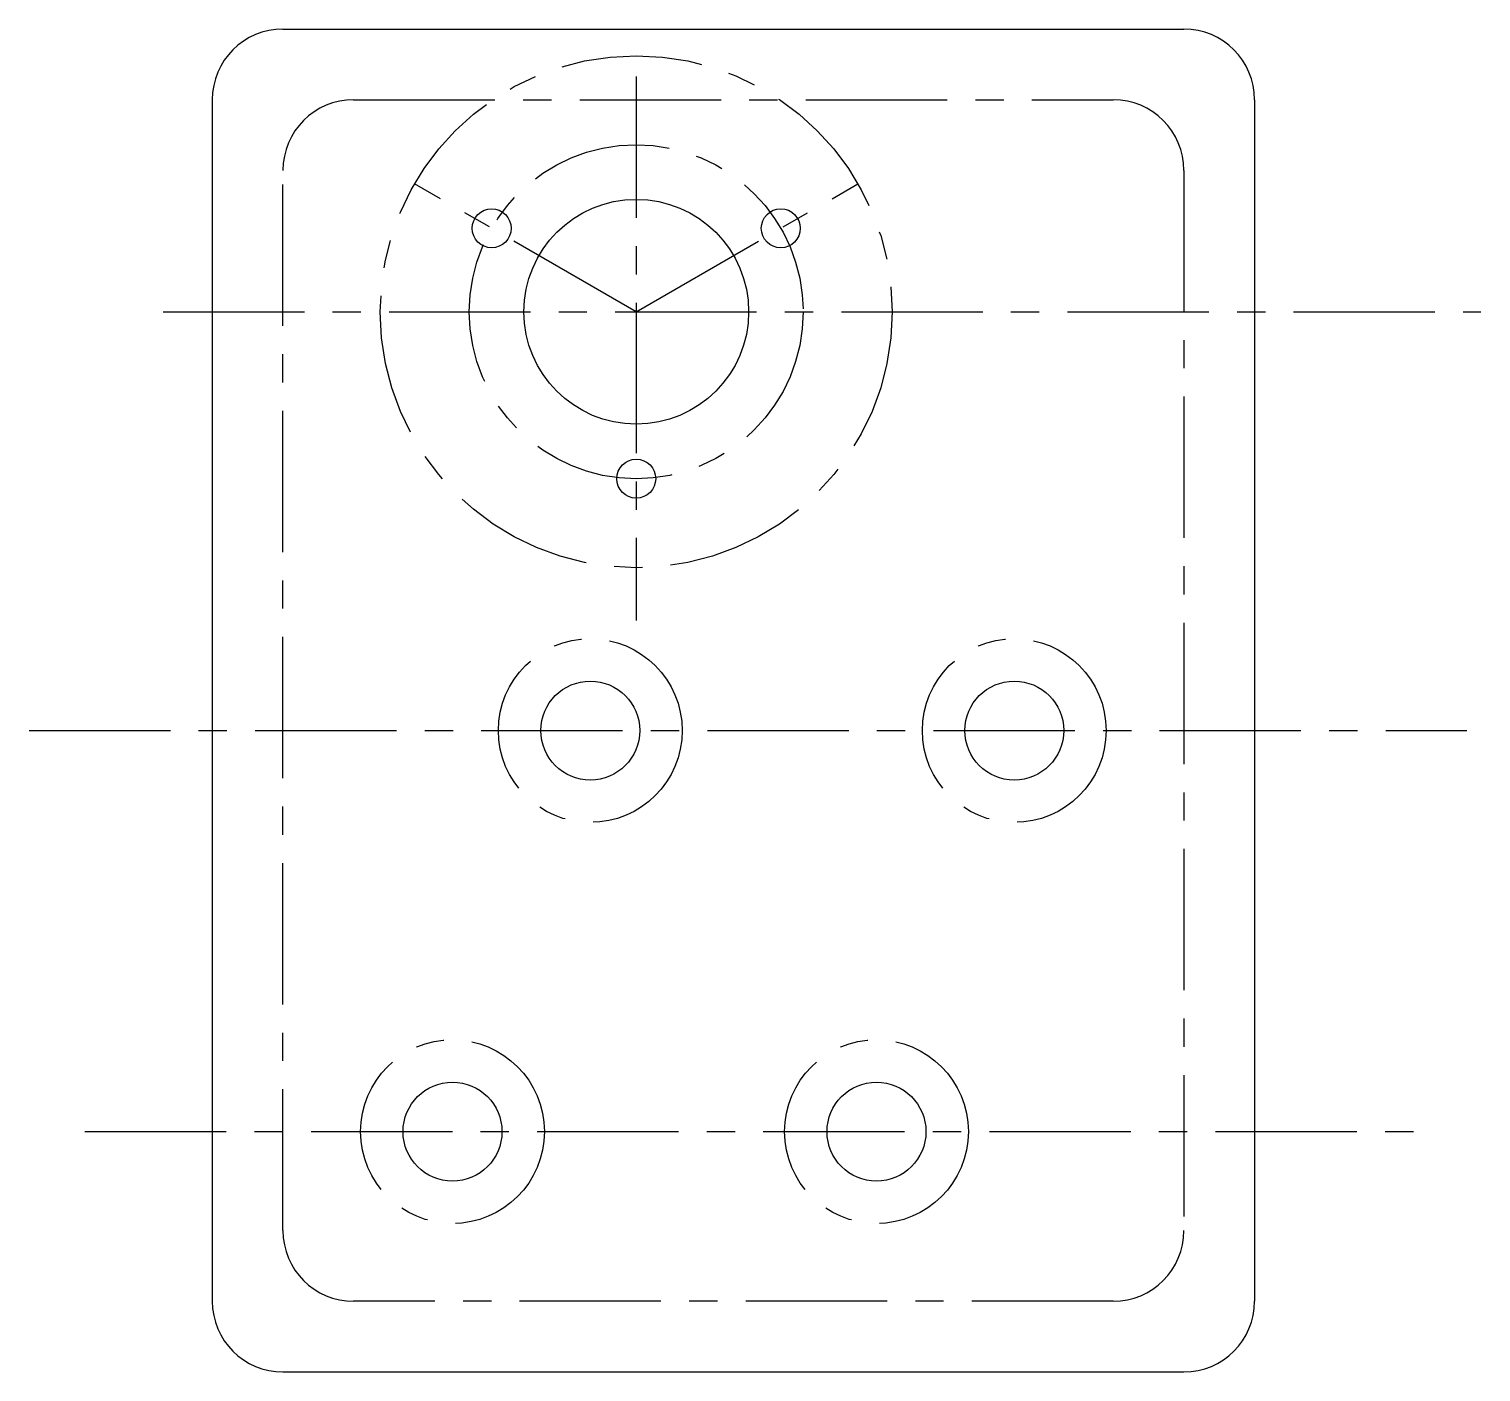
# Model space of a CAD drawing. Header units: inches. Extents: x -4.51 to 0.63, y 0.54 to 5.29.
import ezdxf

# ---------------------------------------------------------------- set-up
doc = ezdxf.new("R2010")
doc.units = ezdxf.units.IN
doc.header["$MEASUREMENT"] = 0
doc.header["$PDSIZE"] = -1
doc.linetypes.add('CENTERX2', pattern=[0.8, 0.5, -0.1, 0.1, -0.1])

msp = doc.modelspace()

# ---------------------------------------------------------------- linework, layer by layer
at = {"color": 7, "linetype": 'Continuous'}
for p, q in [((-3.6119, 5.2947), (-0.4244, 5.2947)), ((-3.8619, 5.0447), (-3.8619, 0.7947)), ((-0.1744, 5.0447), (-0.1744, 0.7947)), ((-3.6119, 0.5447), (-0.4244, 0.5447))]:
    msp.add_line(p, q, dxfattribs=at)
at = {"color": 7, "linetype": 'CENTERX2'}
for p, q in [((-2.3619, 5.1265), (-2.3619, 4.0341)), ((-3.3619, 5.0447), (-0.6744, 5.0447)), ((-3.6119, 1.0447), (-3.6119, 4.7947)), ((-0.4244, 4.7947), (-0.4244, 1.0447)), ((-2.3619, 4.2947), (-3.1461, 4.7475)), ((-2.3619, 4.2947), (-1.5777, 4.7475)), ((-2.3619, 4.2947), (-2.8734, 4.59)), ((-2.3619, 4.2947), (-1.8505, 4.59)), ((-4.0361, 4.2947), (0.6267, 4.2947)), ((-2.3619, 4.2947), (-2.3619, 3.2024)), ((-4.5101, 2.8133), (0.5767, 2.8133)), ((-4.3124, 1.3947), (0.4727, 1.3947)), ((-0.6744, 0.7947), (-3.3619, 0.7947))]:
    msp.add_line(p, q, dxfattribs=at)
for centre, radius in [((-2.3619, 4.2947), 0.9055), ((-2.3619, 4.2947), 0.5906), ((-2.5244, 2.8133), 0.325), ((-1.0244, 2.8133), 0.325), ((-3.0119, 1.3947), 0.325), ((-1.5119, 1.3947), 0.325)]:
    msp.add_circle(centre, radius, dxfattribs=at)
at = {"color": 7, "linetype": 'Continuous'}
for centre, radius in [((-2.3619, 4.2947), 0.3976), ((-2.8734, 4.59), 0.0689), ((-1.8505, 4.59), 0.0689), ((-2.3619, 3.7042), 0.0689), ((-2.5244, 2.8133), 0.175), ((-1.0244, 2.8133), 0.175), ((-3.0119, 1.3947), 0.175), ((-1.5119, 1.3947), 0.175)]:
    msp.add_circle(centre, radius, dxfattribs=at)
for centre, start, end in [((-3.6119, 5.0447), 90, 180), ((-0.4244, 5.0447), 0, 90), ((-3.6119, 0.7947), 180, 270), ((-0.4244, 0.7947), 270, 0)]:
    msp.add_arc(centre, 0.25, start, end, dxfattribs=at)
at = {"color": 7, "linetype": 'CENTERX2'}
for centre, start, end in [((-3.3619, 4.7947), 90, 180), ((-0.6744, 4.7947), 0, 90), ((-3.3619, 1.0447), 180, 270), ((-0.6744, 1.0447), 270, 0)]:
    msp.add_arc(centre, 0.25, start, end, dxfattribs=at)
at = {"color": 7, "linetype": 'Continuous'}
msp.add_point((-2.3619, 4.2947), dxfattribs=at)

doc.saveas('drawing.dxf')
